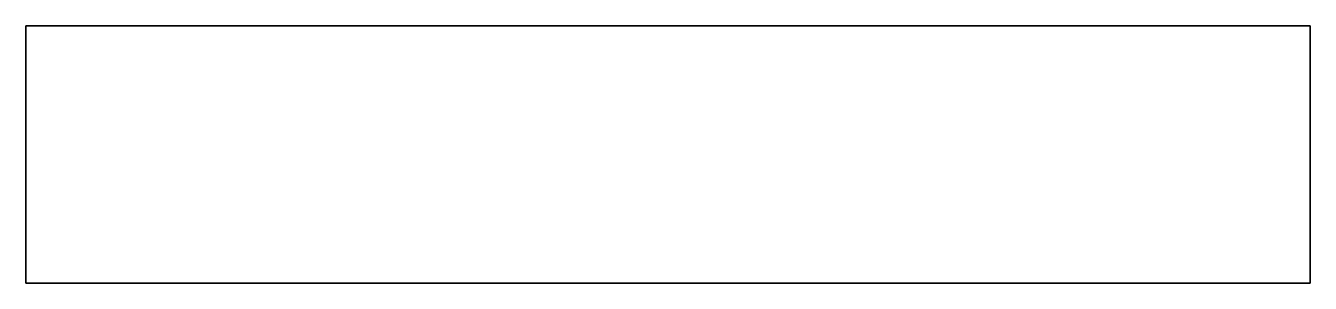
# Model space of a CAD drawing. Header units: metres. Extents: x -7.5 to 7.5, y 0 to 3.
import ezdxf

# ---------------------------------------------------------------- set-up
doc = ezdxf.new("R2010")
doc.units = ezdxf.units.M

msp = doc.modelspace()

# ---------------------------------------------------------------- linework, layer by layer
at = {"layer": 'w3x2'}
for points in [[(-7.5, 3, 5), (-7.5, 3, -5), (-7.5, 0, -5), (-7.5, 0, 5)], [(7.5, 3, -5), (-7.5, 3, -5), (-7.5, 3, 5), (7.5, 3, 5)], [(7.5, 3, 5), (-7.5, 3, 5), (-7.5, 0, 5), (7.5, 0, 5)], [(-7.5, 3, -5), (7.5, 3, -5), (7.5, 0, -5), (-7.5, 0, -5)], [(7.5, 3, -5), (7.5, 3, 5), (7.5, 0, 5), (7.5, 0, -5)], [(7.5, 0, 5), (-7.5, 0, 5), (-7.5, 0, -5), (7.5, 0, -5)]]:
    msp.add_3dface(points, dxfattribs=at)

doc.saveas('drawing.dxf')
